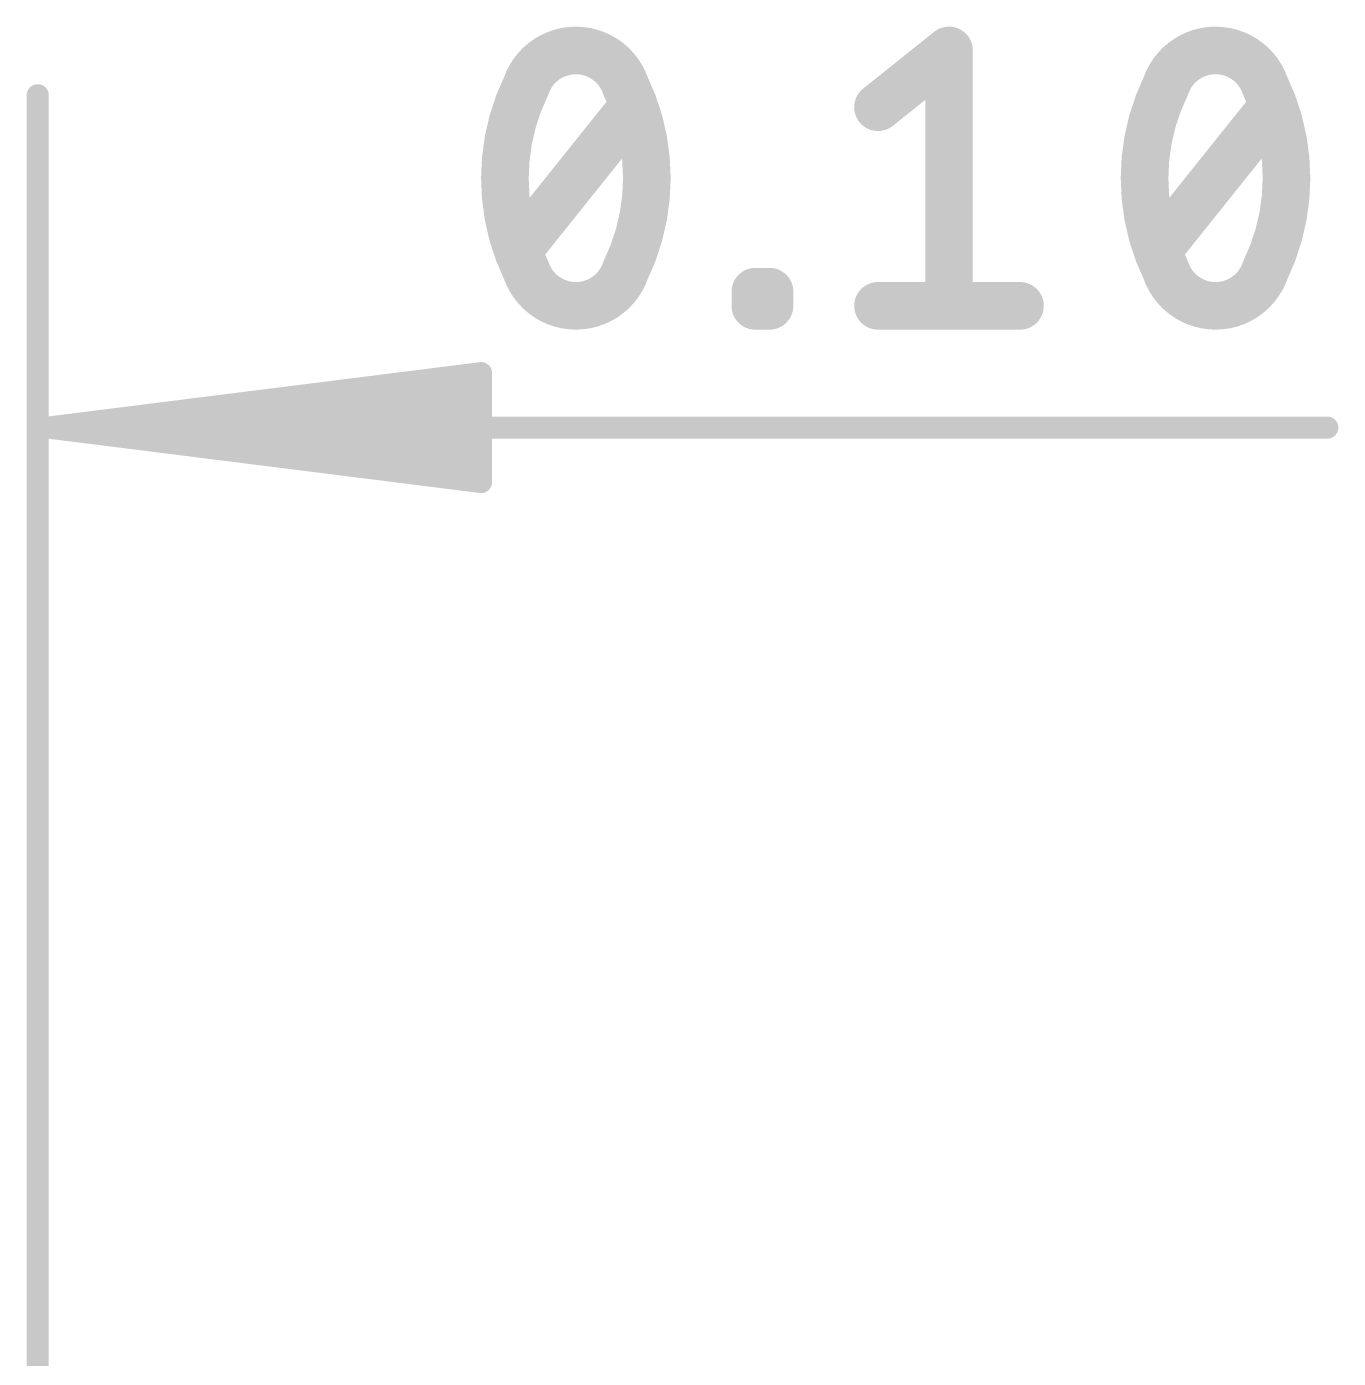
# Model space of a CAD drawing. Extents: x -29.2 to 57.4, y -24.7 to 35.4.
# Drawn here: x 2.48 to 10.17, y 27.56 to 35.37 of the extents above; entities that cross this region are included whole.
import ezdxf

# ---------------------------------------------------------------- set-up
doc = ezdxf.new("R2010")
doc.units = 0
doc.layers.add('47', color=253, linetype='CONTINUOUS')

msp = doc.modelspace()

# ---------------------------------------------------------------- linework, layer by layer
at = {"layer": '47'}
for points, const_width in [([(5.696, 35.2328, 0.3205), (5.4046, 35.0247)], 0.2794), ([(5.9874, 35.0247, 0.3205), (5.696, 35.2328)], 0.2794), ([(5.696, 35.3026, 1), (5.696, 35.163)], 0.1397), ([(5.696, 35.163, 1), (5.696, 35.3026)], 0.1397), ([(7.9542, 35.2328, 1), (7.8145, 35.2328)], 0.1397), ([(7.928, 35.1783, 1), (7.8407, 35.2873)], 0.1397), ([(9.4475, 35.2328, 0.3205), (9.1561, 35.0247)], 0.2794), ([(9.7389, 35.0247, 0.3205), (9.4475, 35.2328)], 0.2794), ([(9.4475, 35.3026, 1), (9.4475, 35.163)], 0.1397), ([(9.4475, 35.163, 1), (9.4475, 35.3026)], 0.1397), ([(5.4046, 35.0247, 0.1139), (5.2797, 34.4835)], 0.2794), ([(5.4674, 34.9941, 1), (5.3418, 35.0553)], 0.1397), ([(6.1123, 34.4835, 0.1139), (5.9874, 35.0247)], 0.2794), ([(6.0502, 35.0553, 1), (5.9246, 34.9941)], 0.1397), ([(9.1561, 35.0247, 0.1139), (9.0312, 34.4835)], 0.2794), ([(9.2189, 34.9941, 1), (9.0933, 35.0553)], 0.1397), ([(9.8637, 34.4835, 0.1139), (9.7389, 35.0247)], 0.2794), ([(9.8016, 35.0553, 1), (9.6761, 34.9941)], 0.1397), ([(5.3385, 35.0473, 1), (5.4707, 35.002)], 0.1397), ([(5.9213, 35.002, 1), (6.0534, 35.0473)], 0.1397), ([(9.09, 35.0473, 1), (9.2221, 35.002)], 0.1397), ([(9.6728, 35.002, 1), (9.8049, 35.0473)], 0.1397), ([(2.5725, 34.97, 1), (2.5075, 34.97)], 0.065), ([(6.0835, 34.8561, 1), (5.9745, 34.9434)], 0.1397), ([(7.4244, 34.9543, 1), (7.5117, 34.8452)], 0.1397), ([(9.835, 34.8561, 1), (9.7259, 34.9434)], 0.1397), ([(5.2797, 34.4835, 0.1139), (5.4046, 33.9423)], 0.2794), ([(5.3495, 34.4835, 1), (5.2099, 34.4835)], 0.1397), ([(5.9874, 33.9423, 0.1139), (6.1123, 34.4835)], 0.2794), ([(6.1821, 34.4835, 1), (6.0424, 34.4835)], 0.1397), ([(9.101, 34.4835, 1), (8.9613, 34.4835)], 0.1397), ([(9.0312, 34.4835, 0.1139), (9.1561, 33.9423)], 0.2794), ([(9.7389, 33.9423, 0.1139), (9.8637, 34.4835)], 0.2794), ([(9.9336, 34.4835, 1), (9.7939, 34.4835)], 0.1397), ([(5.2099, 34.4835, 1), (5.3495, 34.4835)], 0.1397), ([(6.0424, 34.4835, 1), (6.1821, 34.4835)], 0.1397), ([(8.9613, 34.4835, 1), (9.101, 34.4835)], 0.1397), ([(9.7939, 34.4835, 1), (9.9336, 34.4835)], 0.1397), ([(5.3084, 34.1109, 1), (5.4175, 34.0236)], 0.1397), ([(9.0599, 34.1109, 1), (9.169, 34.0236)], 0.1397), ([(5.4707, 33.965, 1), (5.3385, 33.9197)], 0.1397), ([(5.4046, 33.9423, 0.3205), (5.696, 33.7342)], 0.2794), ([(5.696, 33.7342, 0.3205), (5.9874, 33.9423)], 0.2794), ([(6.0534, 33.9197, 1), (5.9213, 33.965)], 0.1397), ([(9.1561, 33.9423, 0.3205), (9.4475, 33.7342)], 0.2794), ([(9.2221, 33.965, 1), (9.09, 33.9197)], 0.1397), ([(9.4475, 33.7342, 0.3205), (9.7389, 33.9423)], 0.2794), ([(9.8049, 33.9197, 1), (9.6728, 33.965)], 0.1397), ([(5.3418, 33.9117, 1), (5.4674, 33.9729)], 0.1397), ([(5.9246, 33.9729, 1), (6.0502, 33.9117)], 0.1397), ([(9.0933, 33.9117, 1), (9.2189, 33.9729)], 0.1397), ([(9.6761, 33.9729, 1), (9.8016, 33.9117)], 0.1397), ([(6.7485, 33.8873, 1), (6.7485, 33.7476)], 0.1397), ([(6.8184, 33.8175, 1), (6.6787, 33.8175)], 0.1397), ([(6.9016, 33.8175, 1), (6.7619, 33.8175)], 0.1397), ([(6.8318, 33.7476, 1), (6.8318, 33.8873)], 0.1397), ([(5.696, 33.804, 1), (5.696, 33.6644)], 0.1397), ([(5.696, 33.6644, 1), (5.696, 33.804)], 0.1397), ([(6.7485, 33.8041, 1), (6.7485, 33.6643)], 0.1397), ([(6.8318, 33.6643, 1), (6.8318, 33.8041)], 0.1397), ([(7.4681, 33.8041, 1), (7.4681, 33.6643)], 0.1397), ([(8.3006, 33.6643, 1), (8.3006, 33.8041)], 0.1397), ([(9.4475, 33.804, 1), (9.4475, 33.6644)], 0.1397), ([(9.4475, 33.6644, 1), (9.4475, 33.804)], 0.1397), ([(6.6787, 33.7342, 1), (6.8184, 33.7342)], 0.1397), ([(6.7619, 33.7342, 1), (6.9016, 33.7342)], 0.1397), ([(7.8145, 33.7342, 1), (7.9542, 33.7342)], 0.1397), ([(5.1725, 33.3392, 1), (5.1075, 33.3392)], 0.065), ([(5.1441, 33.307, 1), (5.1359, 33.3715)], 0.065), ([(5.1433, 33.2477, 1), (5.1367, 33.3123)], 0.065), ([(5.1417, 33.1175, 1), (5.1383, 33.1825)], 0.065), ([(2.605, 33.0525, 1), (2.605, 32.9875)], 0.065), ([(2.6091, 33.0522, 1), (2.6009, 32.9878)], 0.065), ([(2.6033, 33.0525, 1), (2.6067, 32.9875)], 0.065), ([(2.6067, 33.0525, 1), (2.6033, 32.9875)], 0.065), ([(2.6083, 33.0523, 1), (2.6017, 32.9877)], 0.065), ([(2.6017, 33.0523, 1), (2.6083, 32.9877)], 0.065), ([(2.6009, 33.0522, 1), (2.6091, 32.9878)], 0.065), ([(10.1028, 32.9875, 1), (10.1028, 33.0525)], 0.065), ([(5.1383, 32.8575, 1), (5.1417, 32.9225)], 0.065), ([(5.1367, 32.7277, 1), (5.1433, 32.7923)], 0.065), ([(5.1359, 32.6685, 1), (5.1441, 32.733)], 0.065), ([(5.1075, 32.7008, 1), (5.1725, 32.7008)], 0.065)]:
    msp.add_lwpolyline(points, format="xyb", dxfattribs=dict(at, const_width=const_width))
for points, const_width in [([(7.4681, 34.8998), (7.8843, 35.2328)], 0.2794), ([(7.8843, 35.2328), (7.8843, 33.7342)], 0.2794), ([(2.54, 22.86), (2.54, 34.97)], 0.13), ([(5.363, 34.0672), (6.029, 34.8998)], 0.2794), ([(9.1144, 34.0672), (9.7805, 34.8998)], 0.2794), ([(6.7485, 33.7342), (6.7485, 33.8175)], 0.2794), ([(6.7485, 33.8175), (6.8318, 33.8175)], 0.2794), ([(6.8318, 33.8175), (6.8318, 33.7342)], 0.2794), ([(6.8318, 33.7342), (6.7485, 33.7342)], 0.2794), ([(7.4681, 33.7342), (8.3006, 33.7342)], 0.2794), ([(2.605, 33.02), (5.14, 33.3392)], 0.13), ([(5.14, 33.3392), (5.14, 32.7008)], 0.13), ([(2.605, 33.02), (5.14, 33.28)], 0.13), ([(2.605, 33.02), (5.14, 33.15)], 0.13), ([(2.605, 33.02), (10.1028, 33.02)], 0.13), ([(5.14, 32.7008), (2.605, 33.02)], 0.13), ([(5.14, 32.89), (2.605, 33.02)], 0.13), ([(5.14, 32.76), (2.605, 33.02)], 0.13)]:
    msp.add_lwpolyline(points, dxfattribs=dict(at, const_width=const_width))

doc.saveas('drawing.dxf')
